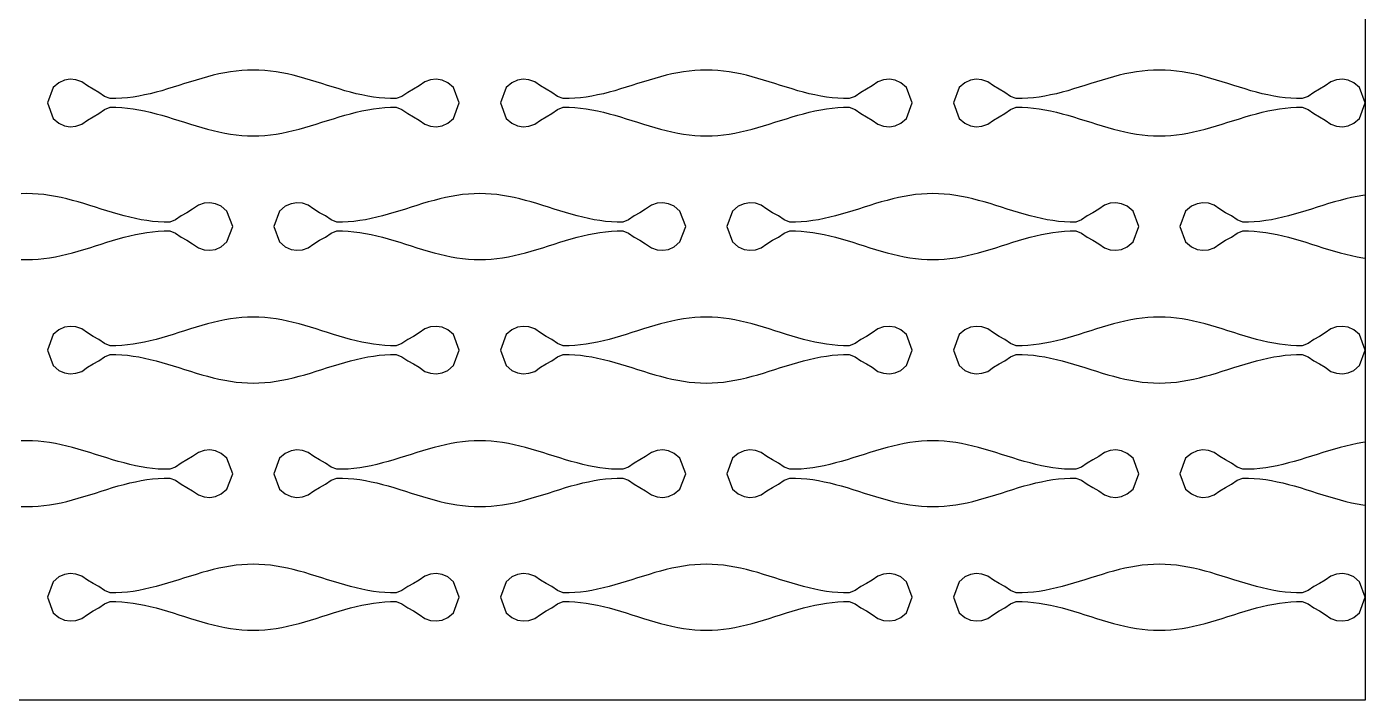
# Model space of a CAD drawing. Header units: millimetres. Extents: x 0 to 120, y 0 to 70.
# Drawn here: x 55 to 120, y 0 to 32.7 of the extents above; entities that cross this region are included whole.
import ezdxf

# ---------------------------------------------------------------- set-up
doc = ezdxf.new("R2010")
doc.units = ezdxf.units.MM
doc.layers.add('CUT', color=1, linetype='CONTINUOUS')

msp = doc.modelspace()

# ---------------------------------------------------------------- linework, layer by layer
at = {"layer": 'CUT'}
for points in [[(0, 70), (120, 70), (120, 0), (0, 0), (0, 70)], [(56, 29), (56.2778, 28.2498), (56.5556, 28.0144), (56.8333, 27.893), (57.1111, 27.8487), (57.3889, 27.8726), (57.6667, 27.9694), (57.9444, 28.1639), (58.2222, 28.3329), (58.5, 28.4839), (58.7778, 28.6793), (59.0556, 28.7887), (59.3333, 28.7884), (59.6111, 28.7739), (59.8889, 28.7486), (60.1667, 28.7128), (60.4444, 28.6671), (60.7222, 28.6123), (61, 28.5492), (61.2778, 28.4789), (61.5556, 28.4024), (61.8333, 28.321), (62.1111, 28.236), (62.3889, 28.1487), (62.6667, 28.0606), (62.9444, 27.9731), (63.2222, 27.8876), (63.5, 27.8053), (63.7778, 27.7278), (64.0556, 27.6561), (64.3333, 27.5915), (64.6111, 27.535), (64.8889, 27.4874), (65.1667, 27.4496), (65.4444, 27.4222), (65.7222, 27.4056), (66, 27.4), (66.2778, 27.4056), (66.5556, 27.4222), (66.8333, 27.4496), (67.1111, 27.4874), (67.3889, 27.535), (67.6667, 27.5915), (67.9444, 27.6561), (68.2222, 27.7278), (68.5, 27.8053), (68.7778, 27.8876), (69.0556, 27.9731), (69.3333, 28.0606), (69.6111, 28.1487), (69.8889, 28.236), (70.1667, 28.321), (70.4444, 28.4024), (70.7222, 28.4789), (71, 28.5492), (71.2778, 28.6123), (71.5556, 28.6671), (71.8333, 28.7128), (72.1111, 28.7486), (72.3889, 28.7739), (72.6667, 28.7884), (72.9444, 28.7887), (73.2222, 28.6793), (73.5, 28.4839), (73.7778, 28.3329), (74.0556, 28.1639), (74.3333, 27.9694), (74.6111, 27.8726), (74.8889, 27.8487), (75.1667, 27.893), (75.4444, 28.0144), (75.7222, 28.2498), (76, 29), (76, 29), (75.7222, 29.7502), (75.4444, 29.9856), (75.1667, 30.107), (74.8889, 30.1513), (74.6111, 30.1274), (74.3333, 30.0306), (74.0556, 29.8361), (73.7778, 29.6671), (73.5, 29.5161), (73.2222, 29.3207), (72.9444, 29.2113), (72.6667, 29.2116), (72.3889, 29.2261), (72.1111, 29.2514), (71.8333, 29.2872), (71.5556, 29.3329), (71.2778, 29.3877), (71, 29.4508), (70.7222, 29.5211), (70.4444, 29.5976), (70.1667, 29.679), (69.8889, 29.764), (69.6111, 29.8513), (69.3333, 29.9394), (69.0556, 30.0269), (68.7778, 30.1124), (68.5, 30.1947), (68.2222, 30.2722), (67.9444, 30.3439), (67.6667, 30.4085), (67.3889, 30.465), (67.1111, 30.5126), (66.8333, 30.5504), (66.5556, 30.5778), (66.2778, 30.5944), (66, 30.6), (65.7222, 30.5944), (65.4444, 30.5778), (65.1667, 30.5504), (64.8889, 30.5126), (64.6111, 30.465), (64.3333, 30.4085), (64.0556, 30.3439), (63.7778, 30.2722), (63.5, 30.1947), (63.2222, 30.1124), (62.9444, 30.0269), (62.6667, 29.9394), (62.3889, 29.8513), (62.1111, 29.764), (61.8333, 29.679), (61.5556, 29.5976), (61.2778, 29.5211), (61, 29.4508), (60.7222, 29.3877), (60.4444, 29.3329), (60.1667, 29.2872), (59.8889, 29.2514), (59.6111, 29.2261), (59.3333, 29.2116), (59.0556, 29.2113), (58.7778, 29.3207), (58.5, 29.5161), (58.2222, 29.6671), (57.9444, 29.8361), (57.6667, 30.0306), (57.3889, 30.1274), (57.1111, 30.1513), (56.8333, 30.107), (56.5556, 29.9856), (56.2778, 29.7502), (56, 29), (56, 29)], [(78, 29), (78.2778, 28.2498), (78.5556, 28.0144), (78.8333, 27.893), (79.1111, 27.8487), (79.3889, 27.8726), (79.6667, 27.9694), (79.9444, 28.1639), (80.2222, 28.3329), (80.5, 28.4839), (80.7778, 28.6793), (81.0556, 28.7887), (81.3333, 28.7884), (81.6111, 28.7739), (81.8889, 28.7486), (82.1667, 28.7128), (82.4444, 28.6671), (82.7222, 28.6123), (83, 28.5492), (83.2778, 28.4789), (83.5556, 28.4024), (83.8333, 28.321), (84.1111, 28.236), (84.3889, 28.1487), (84.6667, 28.0606), (84.9444, 27.9731), (85.2222, 27.8876), (85.5, 27.8053), (85.7778, 27.7278), (86.0556, 27.6561), (86.3333, 27.5915), (86.6111, 27.535), (86.8889, 27.4874), (87.1667, 27.4496), (87.4444, 27.4222), (87.7222, 27.4056), (88, 27.4), (88.2778, 27.4056), (88.5556, 27.4222), (88.8333, 27.4496), (89.1111, 27.4874), (89.3889, 27.535), (89.6667, 27.5915), (89.9444, 27.6561), (90.2222, 27.7278), (90.5, 27.8053), (90.7778, 27.8876), (91.0556, 27.9731), (91.3333, 28.0606), (91.6111, 28.1487), (91.8889, 28.236), (92.1667, 28.321), (92.4444, 28.4024), (92.7222, 28.4789), (93, 28.5492), (93.2778, 28.6123), (93.5556, 28.6671), (93.8333, 28.7128), (94.1111, 28.7486), (94.3889, 28.7739), (94.6667, 28.7884), (94.9444, 28.7887), (95.2222, 28.6793), (95.5, 28.4839), (95.7778, 28.3329), (96.0556, 28.1639), (96.3333, 27.9694), (96.6111, 27.8726), (96.8889, 27.8487), (97.1667, 27.893), (97.4444, 28.0144), (97.7222, 28.2498), (98, 29), (98, 29), (97.7222, 29.7502), (97.4444, 29.9856), (97.1667, 30.107), (96.8889, 30.1513), (96.6111, 30.1274), (96.3333, 30.0306), (96.0556, 29.8361), (95.7778, 29.6671), (95.5, 29.5161), (95.2222, 29.3207), (94.9444, 29.2113), (94.6667, 29.2116), (94.3889, 29.2261), (94.1111, 29.2514), (93.8333, 29.2872), (93.5556, 29.3329), (93.2778, 29.3877), (93, 29.4508), (92.7222, 29.5211), (92.4444, 29.5976), (92.1667, 29.679), (91.8889, 29.764), (91.6111, 29.8513), (91.3333, 29.9394), (91.0556, 30.0269), (90.7778, 30.1124), (90.5, 30.1947), (90.2222, 30.2722), (89.9444, 30.3439), (89.6667, 30.4085), (89.3889, 30.465), (89.1111, 30.5126), (88.8333, 30.5504), (88.5556, 30.5778), (88.2778, 30.5944), (88, 30.6), (87.7222, 30.5944), (87.4444, 30.5778), (87.1667, 30.5504), (86.8889, 30.5126), (86.6111, 30.465), (86.3333, 30.4085), (86.0556, 30.3439), (85.7778, 30.2722), (85.5, 30.1947), (85.2222, 30.1124), (84.9444, 30.0269), (84.6667, 29.9394), (84.3889, 29.8513), (84.1111, 29.764), (83.8333, 29.679), (83.5556, 29.5976), (83.2778, 29.5211), (83, 29.4508), (82.7222, 29.3877), (82.4444, 29.3329), (82.1667, 29.2872), (81.8889, 29.2514), (81.6111, 29.2261), (81.3333, 29.2116), (81.0556, 29.2113), (80.7778, 29.3207), (80.5, 29.5161), (80.2222, 29.6671), (79.9444, 29.8361), (79.6667, 30.0306), (79.3889, 30.1274), (79.1111, 30.1513), (78.8333, 30.107), (78.5556, 29.9856), (78.2778, 29.7502), (78, 29), (78, 29)], [(100, 29), (100.2778, 28.2498), (100.5556, 28.0144), (100.8333, 27.893), (101.1111, 27.8487), (101.3889, 27.8726), (101.6667, 27.9694), (101.9444, 28.1639), (102.2222, 28.3329), (102.5, 28.4839), (102.7778, 28.6793), (103.0556, 28.7887), (103.3333, 28.7884), (103.6111, 28.7739), (103.8889, 28.7486), (104.1667, 28.7128), (104.4444, 28.6671), (104.7222, 28.6123), (105, 28.5492), (105.2778, 28.4789), (105.5556, 28.4024), (105.8333, 28.321), (106.1111, 28.236), (106.3889, 28.1487), (106.6667, 28.0606), (106.9444, 27.9731), (107.2222, 27.8876), (107.5, 27.8053), (107.7778, 27.7278), (108.0556, 27.6561), (108.3333, 27.5915), (108.6111, 27.535), (108.8889, 27.4874), (109.1667, 27.4496), (109.4444, 27.4222), (109.7222, 27.4056), (110, 27.4), (110.2778, 27.4056), (110.5556, 27.4222), (110.8333, 27.4496), (111.1111, 27.4874), (111.3889, 27.535), (111.6667, 27.5915), (111.9444, 27.6561), (112.2222, 27.7278), (112.5, 27.8053), (112.7778, 27.8876), (113.0556, 27.9731), (113.3333, 28.0606), (113.6111, 28.1487), (113.8889, 28.236), (114.1667, 28.321), (114.4444, 28.4024), (114.7222, 28.4789), (115, 28.5492), (115.2778, 28.6123), (115.5556, 28.6671), (115.8333, 28.7128), (116.1111, 28.7486), (116.3889, 28.7739), (116.6667, 28.7884), (116.9444, 28.7887), (117.2222, 28.6793), (117.5, 28.4839), (117.7778, 28.3329), (118.0556, 28.1639), (118.3333, 27.9694), (118.6111, 27.8726), (118.8889, 27.8487), (119.1667, 27.893), (119.4444, 28.0144), (119.7222, 28.2498), (120, 29), (120, 29), (119.7222, 29.7502), (119.4444, 29.9856), (119.1667, 30.107), (118.8889, 30.1513), (118.6111, 30.1274), (118.3333, 30.0306), (118.0556, 29.8361), (117.7778, 29.6671), (117.5, 29.5161), (117.2222, 29.3207), (116.9444, 29.2113), (116.6667, 29.2116), (116.3889, 29.2261), (116.1111, 29.2514), (115.8333, 29.2872), (115.5556, 29.3329), (115.2778, 29.3877), (115, 29.4508), (114.7222, 29.5211), (114.4444, 29.5976), (114.1667, 29.679), (113.8889, 29.764), (113.6111, 29.8513), (113.3333, 29.9394), (113.0556, 30.0269), (112.7778, 30.1124), (112.5, 30.1947), (112.2222, 30.2722), (111.9444, 30.3439), (111.6667, 30.4085), (111.3889, 30.465), (111.1111, 30.5126), (110.8333, 30.5504), (110.5556, 30.5778), (110.2778, 30.5944), (110, 30.6), (109.7222, 30.5944), (109.4444, 30.5778), (109.1667, 30.5504), (108.8889, 30.5126), (108.6111, 30.465), (108.3333, 30.4085), (108.0556, 30.3439), (107.7778, 30.2722), (107.5, 30.1947), (107.2222, 30.1124), (106.9444, 30.0269), (106.6667, 29.9394), (106.3889, 29.8513), (106.1111, 29.764), (105.8333, 29.679), (105.5556, 29.5976), (105.2778, 29.5211), (105, 29.4508), (104.7222, 29.3877), (104.4444, 29.3329), (104.1667, 29.2872), (103.8889, 29.2514), (103.6111, 29.2261), (103.3333, 29.2116), (103.0556, 29.2113), (102.7778, 29.3207), (102.5, 29.5161), (102.2222, 29.6671), (101.9444, 29.8361), (101.6667, 30.0306), (101.3889, 30.1274), (101.1111, 30.1513), (100.8333, 30.107), (100.5556, 29.9856), (100.2778, 29.7502), (100, 29), (100, 29)], [(54.7222, 21.4056), (55, 21.4), (55.2778, 21.4056), (55.5556, 21.4222), (55.8333, 21.4496), (56.1111, 21.4874), (56.3889, 21.535), (56.6667, 21.5915), (56.9444, 21.6561), (57.2222, 21.7278), (57.5, 21.8053), (57.7778, 21.8876), (58.0556, 21.9731), (58.3333, 22.0606), (58.6111, 22.1487), (58.8889, 22.236), (59.1667, 22.321), (59.4444, 22.4024), (59.7222, 22.4789), (60, 22.5492), (60.2778, 22.6123), (60.5556, 22.6671), (60.8333, 22.7128), (61.1111, 22.7486), (61.3889, 22.7739), (61.6667, 22.7884), (61.9444, 22.7887), (62.2222, 22.6793), (62.5, 22.4839), (62.7778, 22.3329), (63.0556, 22.1639), (63.3333, 21.9694), (63.6111, 21.8726), (63.8889, 21.8487), (64.1667, 21.893), (64.4444, 22.0144), (64.7222, 22.2498), (65, 23), (65, 23), (64.7222, 23.7502), (64.4444, 23.9856), (64.1667, 24.107), (63.8889, 24.1513), (63.6111, 24.1274), (63.3333, 24.0306), (63.0556, 23.8361), (62.7778, 23.6671), (62.5, 23.5161), (62.2222, 23.3207), (61.9444, 23.2113), (61.6667, 23.2116), (61.3889, 23.2261), (61.1111, 23.2514), (60.8333, 23.2872), (60.5556, 23.3329), (60.2778, 23.3877), (60, 23.4508), (59.7222, 23.5211), (59.4444, 23.5976), (59.1667, 23.679), (58.8889, 23.764), (58.6111, 23.8513), (58.3333, 23.9394), (58.0556, 24.0269), (57.7778, 24.1124), (57.5, 24.1947), (57.2222, 24.2722), (56.9444, 24.3439), (56.6667, 24.4085), (56.3889, 24.465), (56.1111, 24.5126), (55.8333, 24.5504), (55.5556, 24.5778), (55.2778, 24.5944), (55, 24.6), (54.7222, 24.5944)], [(67, 23), (67.2778, 22.2498), (67.5556, 22.0144), (67.8333, 21.893), (68.1111, 21.8487), (68.3889, 21.8726), (68.6667, 21.9694), (68.9444, 22.1639), (69.2222, 22.3329), (69.5, 22.4839), (69.7778, 22.6793), (70.0556, 22.7887), (70.3333, 22.7884), (70.6111, 22.7739), (70.8889, 22.7486), (71.1667, 22.7128), (71.4444, 22.6671), (71.7222, 22.6123), (72, 22.5492), (72.2778, 22.4789), (72.5556, 22.4024), (72.8333, 22.321), (73.1111, 22.236), (73.3889, 22.1487), (73.6667, 22.0606), (73.9444, 21.9731), (74.2222, 21.8876), (74.5, 21.8053), (74.7778, 21.7278), (75.0556, 21.6561), (75.3333, 21.5915), (75.6111, 21.535), (75.8889, 21.4874), (76.1667, 21.4496), (76.4444, 21.4222), (76.7222, 21.4056), (77, 21.4), (77.2778, 21.4056), (77.5556, 21.4222), (77.8333, 21.4496), (78.1111, 21.4874), (78.3889, 21.535), (78.6667, 21.5915), (78.9444, 21.6561), (79.2222, 21.7278), (79.5, 21.8053), (79.7778, 21.8876), (80.0556, 21.9731), (80.3333, 22.0606), (80.6111, 22.1487), (80.8889, 22.236), (81.1667, 22.321), (81.4444, 22.4024), (81.7222, 22.4789), (82, 22.5492), (82.2778, 22.6123), (82.5556, 22.6671), (82.8333, 22.7128), (83.1111, 22.7486), (83.3889, 22.7739), (83.6667, 22.7884), (83.9444, 22.7887), (84.2222, 22.6793), (84.5, 22.4839), (84.7778, 22.3329), (85.0556, 22.1639), (85.3333, 21.9694), (85.6111, 21.8726), (85.8889, 21.8487), (86.1667, 21.893), (86.4444, 22.0144), (86.7222, 22.2498), (87, 23), (87, 23), (86.7222, 23.7502), (86.4444, 23.9856), (86.1667, 24.107), (85.8889, 24.1513), (85.6111, 24.1274), (85.3333, 24.0306), (85.0556, 23.8361), (84.7778, 23.6671), (84.5, 23.5161), (84.2222, 23.3207), (83.9444, 23.2113), (83.6667, 23.2116), (83.3889, 23.2261), (83.1111, 23.2514), (82.8333, 23.2872), (82.5556, 23.3329), (82.2778, 23.3877), (82, 23.4508), (81.7222, 23.5211), (81.4444, 23.5976), (81.1667, 23.679), (80.8889, 23.764), (80.6111, 23.8513), (80.3333, 23.9394), (80.0556, 24.0269), (79.7778, 24.1124), (79.5, 24.1947), (79.2222, 24.2722), (78.9444, 24.3439), (78.6667, 24.4085), (78.3889, 24.465), (78.1111, 24.5126), (77.8333, 24.5504), (77.5556, 24.5778), (77.2778, 24.5944), (77, 24.6), (76.7222, 24.5944), (76.4444, 24.5778), (76.1667, 24.5504), (75.8889, 24.5126), (75.6111, 24.465), (75.3333, 24.4085), (75.0556, 24.3439), (74.7778, 24.2722), (74.5, 24.1947), (74.2222, 24.1124), (73.9444, 24.0269), (73.6667, 23.9394), (73.3889, 23.8513), (73.1111, 23.764), (72.8333, 23.679), (72.5556, 23.5976), (72.2778, 23.5211), (72, 23.4508), (71.7222, 23.3877), (71.4444, 23.3329), (71.1667, 23.2872), (70.8889, 23.2514), (70.6111, 23.2261), (70.3333, 23.2116), (70.0556, 23.2113), (69.7778, 23.3207), (69.5, 23.5161), (69.2222, 23.6671), (68.9444, 23.8361), (68.6667, 24.0306), (68.3889, 24.1274), (68.1111, 24.1513), (67.8333, 24.107), (67.5556, 23.9856), (67.2778, 23.7502), (67, 23), (67, 23)], [(89, 23), (89.2778, 22.2498), (89.5556, 22.0144), (89.8333, 21.893), (90.1111, 21.8487), (90.3889, 21.8726), (90.6667, 21.9694), (90.9444, 22.1639), (91.2222, 22.3329), (91.5, 22.4839), (91.7778, 22.6793), (92.0556, 22.7887), (92.3333, 22.7884), (92.6111, 22.7739), (92.8889, 22.7486), (93.1667, 22.7128), (93.4444, 22.6671), (93.7222, 22.6123), (94, 22.5492), (94.2778, 22.4789), (94.5556, 22.4024), (94.8333, 22.321), (95.1111, 22.236), (95.3889, 22.1487), (95.6667, 22.0606), (95.9444, 21.9731), (96.2222, 21.8876), (96.5, 21.8053), (96.7778, 21.7278), (97.0556, 21.6561), (97.3333, 21.5915), (97.6111, 21.535), (97.8889, 21.4874), (98.1667, 21.4496), (98.4444, 21.4222), (98.7222, 21.4056), (99, 21.4), (99.2778, 21.4056), (99.5556, 21.4222), (99.8333, 21.4496), (100.1111, 21.4874), (100.3889, 21.535), (100.6667, 21.5915), (100.9444, 21.6561), (101.2222, 21.7278), (101.5, 21.8053), (101.7778, 21.8876), (102.0556, 21.9731), (102.3333, 22.0606), (102.6111, 22.1487), (102.8889, 22.236), (103.1667, 22.321), (103.4444, 22.4024), (103.7222, 22.4789), (104, 22.5492), (104.2778, 22.6123), (104.5556, 22.6671), (104.8333, 22.7128), (105.1111, 22.7486), (105.3889, 22.7739), (105.6667, 22.7884), (105.9444, 22.7887), (106.2222, 22.6793), (106.5, 22.4839), (106.7778, 22.3329), (107.0556, 22.1639), (107.3333, 21.9694), (107.6111, 21.8726), (107.8889, 21.8487), (108.1667, 21.893), (108.4444, 22.0144), (108.7222, 22.2498), (109, 23), (109, 23), (108.7222, 23.7502), (108.4444, 23.9856), (108.1667, 24.107), (107.8889, 24.1513), (107.6111, 24.1274), (107.3333, 24.0306), (107.0556, 23.8361), (106.7778, 23.6671), (106.5, 23.5161), (106.2222, 23.3207), (105.9444, 23.2113), (105.6667, 23.2116), (105.3889, 23.2261), (105.1111, 23.2514), (104.8333, 23.2872), (104.5556, 23.3329), (104.2778, 23.3877), (104, 23.4508), (103.7222, 23.5211), (103.4444, 23.5976), (103.1667, 23.679), (102.8889, 23.764), (102.6111, 23.8513), (102.3333, 23.9394), (102.0556, 24.0269), (101.7778, 24.1124), (101.5, 24.1947), (101.2222, 24.2722), (100.9444, 24.3439), (100.6667, 24.4085), (100.3889, 24.465), (100.1111, 24.5126), (99.8333, 24.5504), (99.5556, 24.5778), (99.2778, 24.5944), (99, 24.6), (98.7222, 24.5944), (98.4444, 24.5778), (98.1667, 24.5504), (97.8889, 24.5126), (97.6111, 24.465), (97.3333, 24.4085), (97.0556, 24.3439), (96.7778, 24.2722), (96.5, 24.1947), (96.2222, 24.1124), (95.9444, 24.0269), (95.6667, 23.9394), (95.3889, 23.8513), (95.1111, 23.764), (94.8333, 23.679), (94.5556, 23.5976), (94.2778, 23.5211), (94, 23.4508), (93.7222, 23.3877), (93.4444, 23.3329), (93.1667, 23.2872), (92.8889, 23.2514), (92.6111, 23.2261), (92.3333, 23.2116), (92.0556, 23.2113), (91.7778, 23.3207), (91.5, 23.5161), (91.2222, 23.6671), (90.9444, 23.8361), (90.6667, 24.0306), (90.3889, 24.1274), (90.1111, 24.1513), (89.8333, 24.107), (89.5556, 23.9856), (89.2778, 23.7502), (89, 23), (89, 23)], [(120, 24.5277), (119.8889, 24.5126), (119.6111, 24.465), (119.3333, 24.4085), (119.0556, 24.3439), (118.7778, 24.2722), (118.5, 24.1947), (118.2222, 24.1124), (117.9444, 24.0269), (117.6667, 23.9394), (117.3889, 23.8513), (117.1111, 23.764), (116.8333, 23.679), (116.5556, 23.5976), (116.2778, 23.5211), (116, 23.4508), (115.7222, 23.3877), (115.4444, 23.3329), (115.1667, 23.2872), (114.8889, 23.2514), (114.6111, 23.2261), (114.3333, 23.2116), (114.0556, 23.2113), (113.7778, 23.3207), (113.5, 23.5161), (113.2222, 23.6671), (112.9444, 23.8361), (112.6667, 24.0306), (112.3889, 24.1274), (112.1111, 24.1513), (111.8333, 24.107), (111.5556, 23.9856), (111.2778, 23.7502), (111, 23), (111, 23)], [(111, 23), (111.2778, 22.2498), (111.5556, 22.0144), (111.8333, 21.893), (112.1111, 21.8487), (112.3889, 21.8726), (112.6667, 21.9694), (112.9444, 22.1639), (113.2222, 22.3329), (113.5, 22.4839), (113.7778, 22.6793), (114.0556, 22.7887), (114.3333, 22.7884), (114.6111, 22.7739), (114.8889, 22.7486), (115.1667, 22.7128), (115.4444, 22.6671), (115.7222, 22.6123), (116, 22.5492), (116.2778, 22.4789), (116.5556, 22.4024), (116.8333, 22.321), (117.1111, 22.236), (117.3889, 22.1487), (117.6667, 22.0606), (117.9444, 21.9731), (118.2222, 21.8876), (118.5, 21.8053), (118.7778, 21.7278), (119.0556, 21.6561), (119.3333, 21.5915), (119.6111, 21.535), (119.8889, 21.4874), (120, 21.4723)], [(56, 17), (56.2778, 16.2498), (56.5556, 16.0144), (56.8333, 15.893), (57.1111, 15.8487), (57.3889, 15.8726), (57.6667, 15.9694), (57.9444, 16.1639), (58.2222, 16.3329), (58.5, 16.4839), (58.7778, 16.6793), (59.0556, 16.7887), (59.3333, 16.7884), (59.6111, 16.7739), (59.8889, 16.7486), (60.1667, 16.7128), (60.4444, 16.6671), (60.7222, 16.6123), (61, 16.5492), (61.2778, 16.4789), (61.5556, 16.4024), (61.8333, 16.321), (62.1111, 16.236), (62.3889, 16.1487), (62.6667, 16.0606), (62.9444, 15.9731), (63.2222, 15.8876), (63.5, 15.8053), (63.7778, 15.7278), (64.0556, 15.6561), (64.3333, 15.5915), (64.6111, 15.535), (64.8889, 15.4874), (65.1667, 15.4496), (65.4444, 15.4222), (65.7222, 15.4056), (66, 15.4), (66.2778, 15.4056), (66.5556, 15.4222), (66.8333, 15.4496), (67.1111, 15.4874), (67.3889, 15.535), (67.6667, 15.5915), (67.9444, 15.6561), (68.2222, 15.7278), (68.5, 15.8053), (68.7778, 15.8876), (69.0556, 15.9731), (69.3333, 16.0606), (69.6111, 16.1487), (69.8889, 16.236), (70.1667, 16.321), (70.4444, 16.4024), (70.7222, 16.4789), (71, 16.5492), (71.2778, 16.6123), (71.5556, 16.6671), (71.8333, 16.7128), (72.1111, 16.7486), (72.3889, 16.7739), (72.6667, 16.7884), (72.9444, 16.7887), (73.2222, 16.6793), (73.5, 16.4839), (73.7778, 16.3329), (74.0556, 16.1639), (74.3333, 15.9694), (74.6111, 15.8726), (74.8889, 15.8487), (75.1667, 15.893), (75.4444, 16.0144), (75.7222, 16.2498), (76, 17), (76, 17), (75.7222, 17.7502), (75.4444, 17.9856), (75.1667, 18.107), (74.8889, 18.1513), (74.6111, 18.1274), (74.3333, 18.0306), (74.0556, 17.8361), (73.7778, 17.6671), (73.5, 17.5161), (73.2222, 17.3207), (72.9444, 17.2113), (72.6667, 17.2116), (72.3889, 17.2261), (72.1111, 17.2514), (71.8333, 17.2872), (71.5556, 17.3329), (71.2778, 17.3877), (71, 17.4508), (70.7222, 17.5211), (70.4444, 17.5976), (70.1667, 17.679), (69.8889, 17.764), (69.6111, 17.8513), (69.3333, 17.9394), (69.0556, 18.0269), (68.7778, 18.1124), (68.5, 18.1947), (68.2222, 18.2722), (67.9444, 18.3439), (67.6667, 18.4085), (67.3889, 18.465), (67.1111, 18.5126), (66.8333, 18.5504), (66.5556, 18.5778), (66.2778, 18.5944), (66, 18.6), (65.7222, 18.5944), (65.4444, 18.5778), (65.1667, 18.5504), (64.8889, 18.5126), (64.6111, 18.465), (64.3333, 18.4085), (64.0556, 18.3439), (63.7778, 18.2722), (63.5, 18.1947), (63.2222, 18.1124), (62.9444, 18.0269), (62.6667, 17.9394), (62.3889, 17.8513), (62.1111, 17.764), (61.8333, 17.679), (61.5556, 17.5976), (61.2778, 17.5211), (61, 17.4508), (60.7222, 17.3877), (60.4444, 17.3329), (60.1667, 17.2872), (59.8889, 17.2514), (59.6111, 17.2261), (59.3333, 17.2116), (59.0556, 17.2113), (58.7778, 17.3207), (58.5, 17.5161), (58.2222, 17.6671), (57.9444, 17.8361), (57.6667, 18.0306), (57.3889, 18.1274), (57.1111, 18.1513), (56.8333, 18.107), (56.5556, 17.9856), (56.2778, 17.7502), (56, 17), (56, 17)], [(78, 17), (78.2778, 16.2498), (78.5556, 16.0144), (78.8333, 15.893), (79.1111, 15.8487), (79.3889, 15.8726), (79.6667, 15.9694), (79.9444, 16.1639), (80.2222, 16.3329), (80.5, 16.4839), (80.7778, 16.6793), (81.0556, 16.7887), (81.3333, 16.7884), (81.6111, 16.7739), (81.8889, 16.7486), (82.1667, 16.7128), (82.4444, 16.6671), (82.7222, 16.6123), (83, 16.5492), (83.2778, 16.4789), (83.5556, 16.4024), (83.8333, 16.321), (84.1111, 16.236), (84.3889, 16.1487), (84.6667, 16.0606), (84.9444, 15.9731), (85.2222, 15.8876), (85.5, 15.8053), (85.7778, 15.7278), (86.0556, 15.6561), (86.3333, 15.5915), (86.6111, 15.535), (86.8889, 15.4874), (87.1667, 15.4496), (87.4444, 15.4222), (87.7222, 15.4056), (88, 15.4), (88.2778, 15.4056), (88.5556, 15.4222), (88.8333, 15.4496), (89.1111, 15.4874), (89.3889, 15.535), (89.6667, 15.5915), (89.9444, 15.6561), (90.2222, 15.7278), (90.5, 15.8053), (90.7778, 15.8876), (91.0556, 15.9731), (91.3333, 16.0606), (91.6111, 16.1487), (91.8889, 16.236), (92.1667, 16.321), (92.4444, 16.4024), (92.7222, 16.4789), (93, 16.5492), (93.2778, 16.6123), (93.5556, 16.6671), (93.8333, 16.7128), (94.1111, 16.7486), (94.3889, 16.7739), (94.6667, 16.7884), (94.9444, 16.7887), (95.2222, 16.6793), (95.5, 16.4839), (95.7778, 16.3329), (96.0556, 16.1639), (96.3333, 15.9694), (96.6111, 15.8726), (96.8889, 15.8487), (97.1667, 15.893), (97.4444, 16.0144), (97.7222, 16.2498), (98, 17), (98, 17), (97.7222, 17.7502), (97.4444, 17.9856), (97.1667, 18.107), (96.8889, 18.1513), (96.6111, 18.1274), (96.3333, 18.0306), (96.0556, 17.8361), (95.7778, 17.6671), (95.5, 17.5161), (95.2222, 17.3207), (94.9444, 17.2113), (94.6667, 17.2116), (94.3889, 17.2261), (94.1111, 17.2514), (93.8333, 17.2872), (93.5556, 17.3329), (93.2778, 17.3877), (93, 17.4508), (92.7222, 17.5211), (92.4444, 17.5976), (92.1667, 17.679), (91.8889, 17.764), (91.6111, 17.8513), (91.3333, 17.9394), (91.0556, 18.0269), (90.7778, 18.1124), (90.5, 18.1947), (90.2222, 18.2722), (89.9444, 18.3439), (89.6667, 18.4085), (89.3889, 18.465), (89.1111, 18.5126), (88.8333, 18.5504), (88.5556, 18.5778), (88.2778, 18.5944), (88, 18.6), (87.7222, 18.5944), (87.4444, 18.5778), (87.1667, 18.5504), (86.8889, 18.5126), (86.6111, 18.465), (86.3333, 18.4085), (86.0556, 18.3439), (85.7778, 18.2722), (85.5, 18.1947), (85.2222, 18.1124), (84.9444, 18.0269), (84.6667, 17.9394), (84.3889, 17.8513), (84.1111, 17.764), (83.8333, 17.679), (83.5556, 17.5976), (83.2778, 17.5211), (83, 17.4508), (82.7222, 17.3877), (82.4444, 17.3329), (82.1667, 17.2872), (81.8889, 17.2514), (81.6111, 17.2261), (81.3333, 17.2116), (81.0556, 17.2113), (80.7778, 17.3207), (80.5, 17.5161), (80.2222, 17.6671), (79.9444, 17.8361), (79.6667, 18.0306), (79.3889, 18.1274), (79.1111, 18.1513), (78.8333, 18.107), (78.5556, 17.9856), (78.2778, 17.7502), (78, 17), (78, 17)], [(100, 17), (100.2778, 16.2498), (100.5556, 16.0144), (100.8333, 15.893), (101.1111, 15.8487), (101.3889, 15.8726), (101.6667, 15.9694), (101.9444, 16.1639), (102.2222, 16.3329), (102.5, 16.4839), (102.7778, 16.6793), (103.0556, 16.7887), (103.3333, 16.7884), (103.6111, 16.7739), (103.8889, 16.7486), (104.1667, 16.7128), (104.4444, 16.6671), (104.7222, 16.6123), (105, 16.5492), (105.2778, 16.4789), (105.5556, 16.4024), (105.8333, 16.321), (106.1111, 16.236), (106.3889, 16.1487), (106.6667, 16.0606), (106.9444, 15.9731), (107.2222, 15.8876), (107.5, 15.8053), (107.7778, 15.7278), (108.0556, 15.6561), (108.3333, 15.5915), (108.6111, 15.535), (108.8889, 15.4874), (109.1667, 15.4496), (109.4444, 15.4222), (109.7222, 15.4056), (110, 15.4), (110.2778, 15.4056), (110.5556, 15.4222), (110.8333, 15.4496), (111.1111, 15.4874), (111.3889, 15.535), (111.6667, 15.5915), (111.9444, 15.6561), (112.2222, 15.7278), (112.5, 15.8053), (112.7778, 15.8876), (113.0556, 15.9731), (113.3333, 16.0606), (113.6111, 16.1487), (113.8889, 16.236), (114.1667, 16.321), (114.4444, 16.4024), (114.7222, 16.4789), (115, 16.5492), (115.2778, 16.6123), (115.5556, 16.6671), (115.8333, 16.7128), (116.1111, 16.7486), (116.3889, 16.7739), (116.6667, 16.7884), (116.9444, 16.7887), (117.2222, 16.6793), (117.5, 16.4839), (117.7778, 16.3329), (118.0556, 16.1639), (118.3333, 15.9694), (118.6111, 15.8726), (118.8889, 15.8487), (119.1667, 15.893), (119.4444, 16.0144), (119.7222, 16.2498), (120, 17), (120, 17), (119.7222, 17.7502), (119.4444, 17.9856), (119.1667, 18.107), (118.8889, 18.1513), (118.6111, 18.1274), (118.3333, 18.0306), (118.0556, 17.8361), (117.7778, 17.6671), (117.5, 17.5161), (117.2222, 17.3207), (116.9444, 17.2113), (116.6667, 17.2116), (116.3889, 17.2261), (116.1111, 17.2514), (115.8333, 17.2872), (115.5556, 17.3329), (115.2778, 17.3877), (115, 17.4508), (114.7222, 17.5211), (114.4444, 17.5976), (114.1667, 17.679), (113.8889, 17.764), (113.6111, 17.8513), (113.3333, 17.9394), (113.0556, 18.0269), (112.7778, 18.1124), (112.5, 18.1947), (112.2222, 18.2722), (111.9444, 18.3439), (111.6667, 18.4085), (111.3889, 18.465), (111.1111, 18.5126), (110.8333, 18.5504), (110.5556, 18.5778), (110.2778, 18.5944), (110, 18.6), (109.7222, 18.5944), (109.4444, 18.5778), (109.1667, 18.5504), (108.8889, 18.5126), (108.6111, 18.465), (108.3333, 18.4085), (108.0556, 18.3439), (107.7778, 18.2722), (107.5, 18.1947), (107.2222, 18.1124), (106.9444, 18.0269), (106.6667, 17.9394), (106.3889, 17.8513), (106.1111, 17.764), (105.8333, 17.679), (105.5556, 17.5976), (105.2778, 17.5211), (105, 17.4508), (104.7222, 17.3877), (104.4444, 17.3329), (104.1667, 17.2872), (103.8889, 17.2514), (103.6111, 17.2261), (103.3333, 17.2116), (103.0556, 17.2113), (102.7778, 17.3207), (102.5, 17.5161), (102.2222, 17.6671), (101.9444, 17.8361), (101.6667, 18.0306), (101.3889, 18.1274), (101.1111, 18.1513), (100.8333, 18.107), (100.5556, 17.9856), (100.2778, 17.7502), (100, 17), (100, 17)], [(54.7222, 9.4056), (55, 9.4), (55.2778, 9.4056), (55.5556, 9.4222), (55.8333, 9.4496), (56.1111, 9.4874), (56.3889, 9.535), (56.6667, 9.5915), (56.9444, 9.6561), (57.2222, 9.7278), (57.5, 9.8053), (57.7778, 9.8876), (58.0556, 9.9731), (58.3333, 10.0606), (58.6111, 10.1487), (58.8889, 10.236), (59.1667, 10.321), (59.4444, 10.4024), (59.7222, 10.4789), (60, 10.5492), (60.2778, 10.6123), (60.5556, 10.6671), (60.8333, 10.7128), (61.1111, 10.7486), (61.3889, 10.7739), (61.6667, 10.7884), (61.9444, 10.7887), (62.2222, 10.6793), (62.5, 10.4839), (62.7778, 10.3329), (63.0556, 10.1639), (63.3333, 9.9694), (63.6111, 9.8726), (63.8889, 9.8487), (64.1667, 9.893), (64.4444, 10.0144), (64.7222, 10.2498), (65, 11), (65, 11), (64.7222, 11.7502), (64.4444, 11.9856), (64.1667, 12.107), (63.8889, 12.1513), (63.6111, 12.1274), (63.3333, 12.0306), (63.0556, 11.8361), (62.7778, 11.6671), (62.5, 11.5161), (62.2222, 11.3207), (61.9444, 11.2113), (61.6667, 11.2116), (61.3889, 11.2261), (61.1111, 11.2514), (60.8333, 11.2872), (60.5556, 11.3329), (60.2778, 11.3877), (60, 11.4508), (59.7222, 11.5211), (59.4444, 11.5976), (59.1667, 11.679), (58.8889, 11.764), (58.6111, 11.8513), (58.3333, 11.9394), (58.0556, 12.0269), (57.7778, 12.1124), (57.5, 12.1947), (57.2222, 12.2722), (56.9444, 12.3439), (56.6667, 12.4085), (56.3889, 12.465), (56.1111, 12.5126), (55.8333, 12.5504), (55.5556, 12.5778), (55.2778, 12.5944), (55, 12.6), (54.7222, 12.5944)], [(67, 11), (67.2778, 10.2498), (67.5556, 10.0144), (67.8333, 9.893), (68.1111, 9.8487), (68.3889, 9.8726), (68.6667, 9.9694), (68.9444, 10.1639), (69.2222, 10.3329), (69.5, 10.4839), (69.7778, 10.6793), (70.0556, 10.7887), (70.3333, 10.7884), (70.6111, 10.7739), (70.8889, 10.7486), (71.1667, 10.7128), (71.4444, 10.6671), (71.7222, 10.6123), (72, 10.5492), (72.2778, 10.4789), (72.5556, 10.4024), (72.8333, 10.321), (73.1111, 10.236), (73.3889, 10.1487), (73.6667, 10.0606), (73.9444, 9.9731), (74.2222, 9.8876), (74.5, 9.8053), (74.7778, 9.7278), (75.0556, 9.6561), (75.3333, 9.5915), (75.6111, 9.535), (75.8889, 9.4874), (76.1667, 9.4496), (76.4444, 9.4222), (76.7222, 9.4056), (77, 9.4), (77.2778, 9.4056), (77.5556, 9.4222), (77.8333, 9.4496), (78.1111, 9.4874), (78.3889, 9.535), (78.6667, 9.5915), (78.9444, 9.6561), (79.2222, 9.7278), (79.5, 9.8053), (79.7778, 9.8876), (80.0556, 9.9731), (80.3333, 10.0606), (80.6111, 10.1487), (80.8889, 10.236), (81.1667, 10.321), (81.4444, 10.4024), (81.7222, 10.4789), (82, 10.5492), (82.2778, 10.6123), (82.5556, 10.6671), (82.8333, 10.7128), (83.1111, 10.7486), (83.3889, 10.7739), (83.6667, 10.7884), (83.9444, 10.7887), (84.2222, 10.6793), (84.5, 10.4839), (84.7778, 10.3329), (85.0556, 10.1639), (85.3333, 9.9694), (85.6111, 9.8726), (85.8889, 9.8487), (86.1667, 9.893), (86.4444, 10.0144), (86.7222, 10.2498), (87, 11), (87, 11), (86.7222, 11.7502), (86.4444, 11.9856), (86.1667, 12.107), (85.8889, 12.1513), (85.6111, 12.1274), (85.3333, 12.0306), (85.0556, 11.8361), (84.7778, 11.6671), (84.5, 11.5161), (84.2222, 11.3207), (83.9444, 11.2113), (83.6667, 11.2116), (83.3889, 11.2261), (83.1111, 11.2514), (82.8333, 11.2872), (82.5556, 11.3329), (82.2778, 11.3877), (82, 11.4508), (81.7222, 11.5211), (81.4444, 11.5976), (81.1667, 11.679), (80.8889, 11.764), (80.6111, 11.8513), (80.3333, 11.9394), (80.0556, 12.0269), (79.7778, 12.1124), (79.5, 12.1947), (79.2222, 12.2722), (78.9444, 12.3439), (78.6667, 12.4085), (78.3889, 12.465), (78.1111, 12.5126), (77.8333, 12.5504), (77.5556, 12.5778), (77.2778, 12.5944), (77, 12.6), (76.7222, 12.5944), (76.4444, 12.5778), (76.1667, 12.5504), (75.8889, 12.5126), (75.6111, 12.465), (75.3333, 12.4085), (75.0556, 12.3439), (74.7778, 12.2722), (74.5, 12.1947), (74.2222, 12.1124), (73.9444, 12.0269), (73.6667, 11.9394), (73.3889, 11.8513), (73.1111, 11.764), (72.8333, 11.679), (72.5556, 11.5976), (72.2778, 11.5211), (72, 11.4508), (71.7222, 11.3877), (71.4444, 11.3329), (71.1667, 11.2872), (70.8889, 11.2514), (70.6111, 11.2261), (70.3333, 11.2116), (70.0556, 11.2113), (69.7778, 11.3207), (69.5, 11.5161), (69.2222, 11.6671), (68.9444, 11.8361), (68.6667, 12.0306), (68.3889, 12.1274), (68.1111, 12.1513), (67.8333, 12.107), (67.5556, 11.9856), (67.2778, 11.7502), (67, 11), (67, 11)], [(89, 11), (89.2778, 10.2498), (89.5556, 10.0144), (89.8333, 9.893), (90.1111, 9.8487), (90.3889, 9.8726), (90.6667, 9.9694), (90.9444, 10.1639), (91.2222, 10.3329), (91.5, 10.4839), (91.7778, 10.6793), (92.0556, 10.7887), (92.3333, 10.7884), (92.6111, 10.7739), (92.8889, 10.7486), (93.1667, 10.7128), (93.4444, 10.6671), (93.7222, 10.6123), (94, 10.5492), (94.2778, 10.4789), (94.5556, 10.4024), (94.8333, 10.321), (95.1111, 10.236), (95.3889, 10.1487), (95.6667, 10.0606), (95.9444, 9.9731), (96.2222, 9.8876), (96.5, 9.8053), (96.7778, 9.7278), (97.0556, 9.6561), (97.3333, 9.5915), (97.6111, 9.535), (97.8889, 9.4874), (98.1667, 9.4496), (98.4444, 9.4222), (98.7222, 9.4056), (99, 9.4), (99.2778, 9.4056), (99.5556, 9.4222), (99.8333, 9.4496), (100.1111, 9.4874), (100.3889, 9.535), (100.6667, 9.5915), (100.9444, 9.6561), (101.2222, 9.7278), (101.5, 9.8053), (101.7778, 9.8876), (102.0556, 9.9731), (102.3333, 10.0606), (102.6111, 10.1487), (102.8889, 10.236), (103.1667, 10.321), (103.4444, 10.4024), (103.7222, 10.4789), (104, 10.5492), (104.2778, 10.6123), (104.5556, 10.6671), (104.8333, 10.7128), (105.1111, 10.7486), (105.3889, 10.7739), (105.6667, 10.7884), (105.9444, 10.7887), (106.2222, 10.6793), (106.5, 10.4839), (106.7778, 10.3329), (107.0556, 10.1639), (107.3333, 9.9694), (107.6111, 9.8726), (107.8889, 9.8487), (108.1667, 9.893), (108.4444, 10.0144), (108.7222, 10.2498), (109, 11), (109, 11), (108.7222, 11.7502), (108.4444, 11.9856), (108.1667, 12.107), (107.8889, 12.1513), (107.6111, 12.1274), (107.3333, 12.0306), (107.0556, 11.8361), (106.7778, 11.6671), (106.5, 11.5161), (106.2222, 11.3207), (105.9444, 11.2113), (105.6667, 11.2116), (105.3889, 11.2261), (105.1111, 11.2514), (104.8333, 11.2872), (104.5556, 11.3329), (104.2778, 11.3877), (104, 11.4508), (103.7222, 11.5211), (103.4444, 11.5976), (103.1667, 11.679), (102.8889, 11.764), (102.6111, 11.8513), (102.3333, 11.9394), (102.0556, 12.0269), (101.7778, 12.1124), (101.5, 12.1947), (101.2222, 12.2722), (100.9444, 12.3439), (100.6667, 12.4085), (100.3889, 12.465), (100.1111, 12.5126), (99.8333, 12.5504), (99.5556, 12.5778), (99.2778, 12.5944), (99, 12.6), (98.7222, 12.5944), (98.4444, 12.5778), (98.1667, 12.5504), (97.8889, 12.5126), (97.6111, 12.465), (97.3333, 12.4085), (97.0556, 12.3439), (96.7778, 12.2722), (96.5, 12.1947), (96.2222, 12.1124), (95.9444, 12.0269), (95.6667, 11.9394), (95.3889, 11.8513), (95.1111, 11.764), (94.8333, 11.679), (94.5556, 11.5976), (94.2778, 11.5211), (94, 11.4508), (93.7222, 11.3877), (93.4444, 11.3329), (93.1667, 11.2872), (92.8889, 11.2514), (92.6111, 11.2261), (92.3333, 11.2116), (92.0556, 11.2113), (91.7778, 11.3207), (91.5, 11.5161), (91.2222, 11.6671), (90.9444, 11.8361), (90.6667, 12.0306), (90.3889, 12.1274), (90.1111, 12.1513), (89.8333, 12.107), (89.5556, 11.9856), (89.2778, 11.7502), (89, 11), (89, 11)], [(120, 12.5277), (119.8889, 12.5126), (119.6111, 12.465), (119.3333, 12.4085), (119.0556, 12.3439), (118.7778, 12.2722), (118.5, 12.1947), (118.2222, 12.1124), (117.9444, 12.0269), (117.6667, 11.9394), (117.3889, 11.8513), (117.1111, 11.764), (116.8333, 11.679), (116.5556, 11.5976), (116.2778, 11.5211), (116, 11.4508), (115.7222, 11.3877), (115.4444, 11.3329), (115.1667, 11.2872), (114.8889, 11.2514), (114.6111, 11.2261), (114.3333, 11.2116), (114.0556, 11.2113), (113.7778, 11.3207), (113.5, 11.5161), (113.2222, 11.6671), (112.9444, 11.8361), (112.6667, 12.0306), (112.3889, 12.1274), (112.1111, 12.1513), (111.8333, 12.107), (111.5556, 11.9856), (111.2778, 11.7502), (111, 11), (111, 11)], [(111, 11), (111.2778, 10.2498), (111.5556, 10.0144), (111.8333, 9.893), (112.1111, 9.8487), (112.3889, 9.8726), (112.6667, 9.9694), (112.9444, 10.1639), (113.2222, 10.3329), (113.5, 10.4839), (113.7778, 10.6793), (114.0556, 10.7887), (114.3333, 10.7884), (114.6111, 10.7739), (114.8889, 10.7486), (115.1667, 10.7128), (115.4444, 10.6671), (115.7222, 10.6123), (116, 10.5492), (116.2778, 10.4789), (116.5556, 10.4024), (116.8333, 10.321), (117.1111, 10.236), (117.3889, 10.1487), (117.6667, 10.0606), (117.9444, 9.9731), (118.2222, 9.8876), (118.5, 9.8053), (118.7778, 9.7278), (119.0556, 9.6561), (119.3333, 9.5915), (119.6111, 9.535), (119.8889, 9.4874), (120, 9.4723)], [(56, 5), (56.2778, 4.2498), (56.5556, 4.0144), (56.8333, 3.893), (57.1111, 3.8487), (57.3889, 3.8726), (57.6667, 3.9694), (57.9444, 4.1639), (58.2222, 4.3329), (58.5, 4.4839), (58.7778, 4.6793), (59.0556, 4.7887), (59.3333, 4.7884), (59.6111, 4.7739), (59.8889, 4.7486), (60.1667, 4.7128), (60.4444, 4.6671), (60.7222, 4.6123), (61, 4.5492), (61.2778, 4.4789), (61.5556, 4.4024), (61.8333, 4.321), (62.1111, 4.236), (62.3889, 4.1487), (62.6667, 4.0606), (62.9444, 3.9731), (63.2222, 3.8876), (63.5, 3.8053), (63.7778, 3.7278), (64.0556, 3.6561), (64.3333, 3.5915), (64.6111, 3.535), (64.8889, 3.4874), (65.1667, 3.4496), (65.4444, 3.4222), (65.7222, 3.4056), (66, 3.4), (66.2778, 3.4056), (66.5556, 3.4222), (66.8333, 3.4496), (67.1111, 3.4874), (67.3889, 3.535), (67.6667, 3.5915), (67.9444, 3.6561), (68.2222, 3.7278), (68.5, 3.8053), (68.7778, 3.8876), (69.0556, 3.9731), (69.3333, 4.0606), (69.6111, 4.1487), (69.8889, 4.236), (70.1667, 4.321), (70.4444, 4.4024), (70.7222, 4.4789), (71, 4.5492), (71.2778, 4.6123), (71.5556, 4.6671), (71.8333, 4.7128), (72.1111, 4.7486), (72.3889, 4.7739), (72.6667, 4.7884), (72.9444, 4.7887), (73.2222, 4.6793), (73.5, 4.4839), (73.7778, 4.3329), (74.0556, 4.1639), (74.3333, 3.9694), (74.6111, 3.8726), (74.8889, 3.8487), (75.1667, 3.893), (75.4444, 4.0144), (75.7222, 4.2498), (76, 5), (76, 5), (75.7222, 5.7502), (75.4444, 5.9856), (75.1667, 6.107), (74.8889, 6.1513), (74.6111, 6.1274), (74.3333, 6.0306), (74.0556, 5.8361), (73.7778, 5.6671), (73.5, 5.5161), (73.2222, 5.3207), (72.9444, 5.2113), (72.6667, 5.2116), (72.3889, 5.2261), (72.1111, 5.2514), (71.8333, 5.2872), (71.5556, 5.3329), (71.2778, 5.3877), (71, 5.4508), (70.7222, 5.5211), (70.4444, 5.5976), (70.1667, 5.679), (69.8889, 5.764), (69.6111, 5.8513), (69.3333, 5.9394), (69.0556, 6.0269), (68.7778, 6.1124), (68.5, 6.1947), (68.2222, 6.2722), (67.9444, 6.3439), (67.6667, 6.4085), (67.3889, 6.465), (67.1111, 6.5126), (66.8333, 6.5504), (66.5556, 6.5778), (66.2778, 6.5944), (66, 6.6), (65.7222, 6.5944), (65.4444, 6.5778), (65.1667, 6.5504), (64.8889, 6.5126), (64.6111, 6.465), (64.3333, 6.4085), (64.0556, 6.3439), (63.7778, 6.2722), (63.5, 6.1947), (63.2222, 6.1124), (62.9444, 6.0269), (62.6667, 5.9394), (62.3889, 5.8513), (62.1111, 5.764), (61.8333, 5.679), (61.5556, 5.5976), (61.2778, 5.5211), (61, 5.4508), (60.7222, 5.3877), (60.4444, 5.3329), (60.1667, 5.2872), (59.8889, 5.2514), (59.6111, 5.2261), (59.3333, 5.2116), (59.0556, 5.2113), (58.7778, 5.3207), (58.5, 5.5161), (58.2222, 5.6671), (57.9444, 5.8361), (57.6667, 6.0306), (57.3889, 6.1274), (57.1111, 6.1513), (56.8333, 6.107), (56.5556, 5.9856), (56.2778, 5.7502), (56, 5), (56, 5)], [(78, 5), (78.2778, 4.2498), (78.5556, 4.0144), (78.8333, 3.893), (79.1111, 3.8487), (79.3889, 3.8726), (79.6667, 3.9694), (79.9444, 4.1639), (80.2222, 4.3329), (80.5, 4.4839), (80.7778, 4.6793), (81.0556, 4.7887), (81.3333, 4.7884), (81.6111, 4.7739), (81.8889, 4.7486), (82.1667, 4.7128), (82.4444, 4.6671), (82.7222, 4.6123), (83, 4.5492), (83.2778, 4.4789), (83.5556, 4.4024), (83.8333, 4.321), (84.1111, 4.236), (84.3889, 4.1487), (84.6667, 4.0606), (84.9444, 3.9731), (85.2222, 3.8876), (85.5, 3.8053), (85.7778, 3.7278), (86.0556, 3.6561), (86.3333, 3.5915), (86.6111, 3.535), (86.8889, 3.4874), (87.1667, 3.4496), (87.4444, 3.4222), (87.7222, 3.4056), (88, 3.4), (88.2778, 3.4056), (88.5556, 3.4222), (88.8333, 3.4496), (89.1111, 3.4874), (89.3889, 3.535), (89.6667, 3.5915), (89.9444, 3.6561), (90.2222, 3.7278), (90.5, 3.8053), (90.7778, 3.8876), (91.0556, 3.9731), (91.3333, 4.0606), (91.6111, 4.1487), (91.8889, 4.236), (92.1667, 4.321), (92.4444, 4.4024), (92.7222, 4.4789), (93, 4.5492), (93.2778, 4.6123), (93.5556, 4.6671), (93.8333, 4.7128), (94.1111, 4.7486), (94.3889, 4.7739), (94.6667, 4.7884), (94.9444, 4.7887), (95.2222, 4.6793), (95.5, 4.4839), (95.7778, 4.3329), (96.0556, 4.1639), (96.3333, 3.9694), (96.6111, 3.8726), (96.8889, 3.8487), (97.1667, 3.893), (97.4444, 4.0144), (97.7222, 4.2498), (98, 5), (98, 5), (97.7222, 5.7502), (97.4444, 5.9856), (97.1667, 6.107), (96.8889, 6.1513), (96.6111, 6.1274), (96.3333, 6.0306), (96.0556, 5.8361), (95.7778, 5.6671), (95.5, 5.5161), (95.2222, 5.3207), (94.9444, 5.2113), (94.6667, 5.2116), (94.3889, 5.2261), (94.1111, 5.2514), (93.8333, 5.2872), (93.5556, 5.3329), (93.2778, 5.3877), (93, 5.4508), (92.7222, 5.5211), (92.4444, 5.5976), (92.1667, 5.679), (91.8889, 5.764), (91.6111, 5.8513), (91.3333, 5.9394), (91.0556, 6.0269), (90.7778, 6.1124), (90.5, 6.1947), (90.2222, 6.2722), (89.9444, 6.3439), (89.6667, 6.4085), (89.3889, 6.465), (89.1111, 6.5126), (88.8333, 6.5504), (88.5556, 6.5778), (88.2778, 6.5944), (88, 6.6), (87.7222, 6.5944), (87.4444, 6.5778), (87.1667, 6.5504), (86.8889, 6.5126), (86.6111, 6.465), (86.3333, 6.4085), (86.0556, 6.3439), (85.7778, 6.2722), (85.5, 6.1947), (85.2222, 6.1124), (84.9444, 6.0269), (84.6667, 5.9394), (84.3889, 5.8513), (84.1111, 5.764), (83.8333, 5.679), (83.5556, 5.5976), (83.2778, 5.5211), (83, 5.4508), (82.7222, 5.3877), (82.4444, 5.3329), (82.1667, 5.2872), (81.8889, 5.2514), (81.6111, 5.2261), (81.3333, 5.2116), (81.0556, 5.2113), (80.7778, 5.3207), (80.5, 5.5161), (80.2222, 5.6671), (79.9444, 5.8361), (79.6667, 6.0306), (79.3889, 6.1274), (79.1111, 6.1513), (78.8333, 6.107), (78.5556, 5.9856), (78.2778, 5.7502), (78, 5), (78, 5)], [(100, 5), (100.2778, 4.2498), (100.5556, 4.0144), (100.8333, 3.893), (101.1111, 3.8487), (101.3889, 3.8726), (101.6667, 3.9694), (101.9444, 4.1639), (102.2222, 4.3329), (102.5, 4.4839), (102.7778, 4.6793), (103.0556, 4.7887), (103.3333, 4.7884), (103.6111, 4.7739), (103.8889, 4.7486), (104.1667, 4.7128), (104.4444, 4.6671), (104.7222, 4.6123), (105, 4.5492), (105.2778, 4.4789), (105.5556, 4.4024), (105.8333, 4.321), (106.1111, 4.236), (106.3889, 4.1487), (106.6667, 4.0606), (106.9444, 3.9731), (107.2222, 3.8876), (107.5, 3.8053), (107.7778, 3.7278), (108.0556, 3.6561), (108.3333, 3.5915), (108.6111, 3.535), (108.8889, 3.4874), (109.1667, 3.4496), (109.4444, 3.4222), (109.7222, 3.4056), (110, 3.4), (110.2778, 3.4056), (110.5556, 3.4222), (110.8333, 3.4496), (111.1111, 3.4874), (111.3889, 3.535), (111.6667, 3.5915), (111.9444, 3.6561), (112.2222, 3.7278), (112.5, 3.8053), (112.7778, 3.8876), (113.0556, 3.9731), (113.3333, 4.0606), (113.6111, 4.1487), (113.8889, 4.236), (114.1667, 4.321), (114.4444, 4.4024), (114.7222, 4.4789), (115, 4.5492), (115.2778, 4.6123), (115.5556, 4.6671), (115.8333, 4.7128), (116.1111, 4.7486), (116.3889, 4.7739), (116.6667, 4.7884), (116.9444, 4.7887), (117.2222, 4.6793), (117.5, 4.4839), (117.7778, 4.3329), (118.0556, 4.1639), (118.3333, 3.9694), (118.6111, 3.8726), (118.8889, 3.8487), (119.1667, 3.893), (119.4444, 4.0144), (119.7222, 4.2498), (120, 5), (120, 5), (119.7222, 5.7502), (119.4444, 5.9856), (119.1667, 6.107), (118.8889, 6.1513), (118.6111, 6.1274), (118.3333, 6.0306), (118.0556, 5.8361), (117.7778, 5.6671), (117.5, 5.5161), (117.2222, 5.3207), (116.9444, 5.2113), (116.6667, 5.2116), (116.3889, 5.2261), (116.1111, 5.2514), (115.8333, 5.2872), (115.5556, 5.3329), (115.2778, 5.3877), (115, 5.4508), (114.7222, 5.5211), (114.4444, 5.5976), (114.1667, 5.679), (113.8889, 5.764), (113.6111, 5.8513), (113.3333, 5.9394), (113.0556, 6.0269), (112.7778, 6.1124), (112.5, 6.1947), (112.2222, 6.2722), (111.9444, 6.3439), (111.6667, 6.4085), (111.3889, 6.465), (111.1111, 6.5126), (110.8333, 6.5504), (110.5556, 6.5778), (110.2778, 6.5944), (110, 6.6), (109.7222, 6.5944), (109.4444, 6.5778), (109.1667, 6.5504), (108.8889, 6.5126), (108.6111, 6.465), (108.3333, 6.4085), (108.0556, 6.3439), (107.7778, 6.2722), (107.5, 6.1947), (107.2222, 6.1124), (106.9444, 6.0269), (106.6667, 5.9394), (106.3889, 5.8513), (106.1111, 5.764), (105.8333, 5.679), (105.5556, 5.5976), (105.2778, 5.5211), (105, 5.4508), (104.7222, 5.3877), (104.4444, 5.3329), (104.1667, 5.2872), (103.8889, 5.2514), (103.6111, 5.2261), (103.3333, 5.2116), (103.0556, 5.2113), (102.7778, 5.3207), (102.5, 5.5161), (102.2222, 5.6671), (101.9444, 5.8361), (101.6667, 6.0306), (101.3889, 6.1274), (101.1111, 6.1513), (100.8333, 6.107), (100.5556, 5.9856), (100.2778, 5.7502), (100, 5), (100, 5)]]:
    msp.add_lwpolyline(points, dxfattribs=at)

doc.saveas('drawing.dxf')
